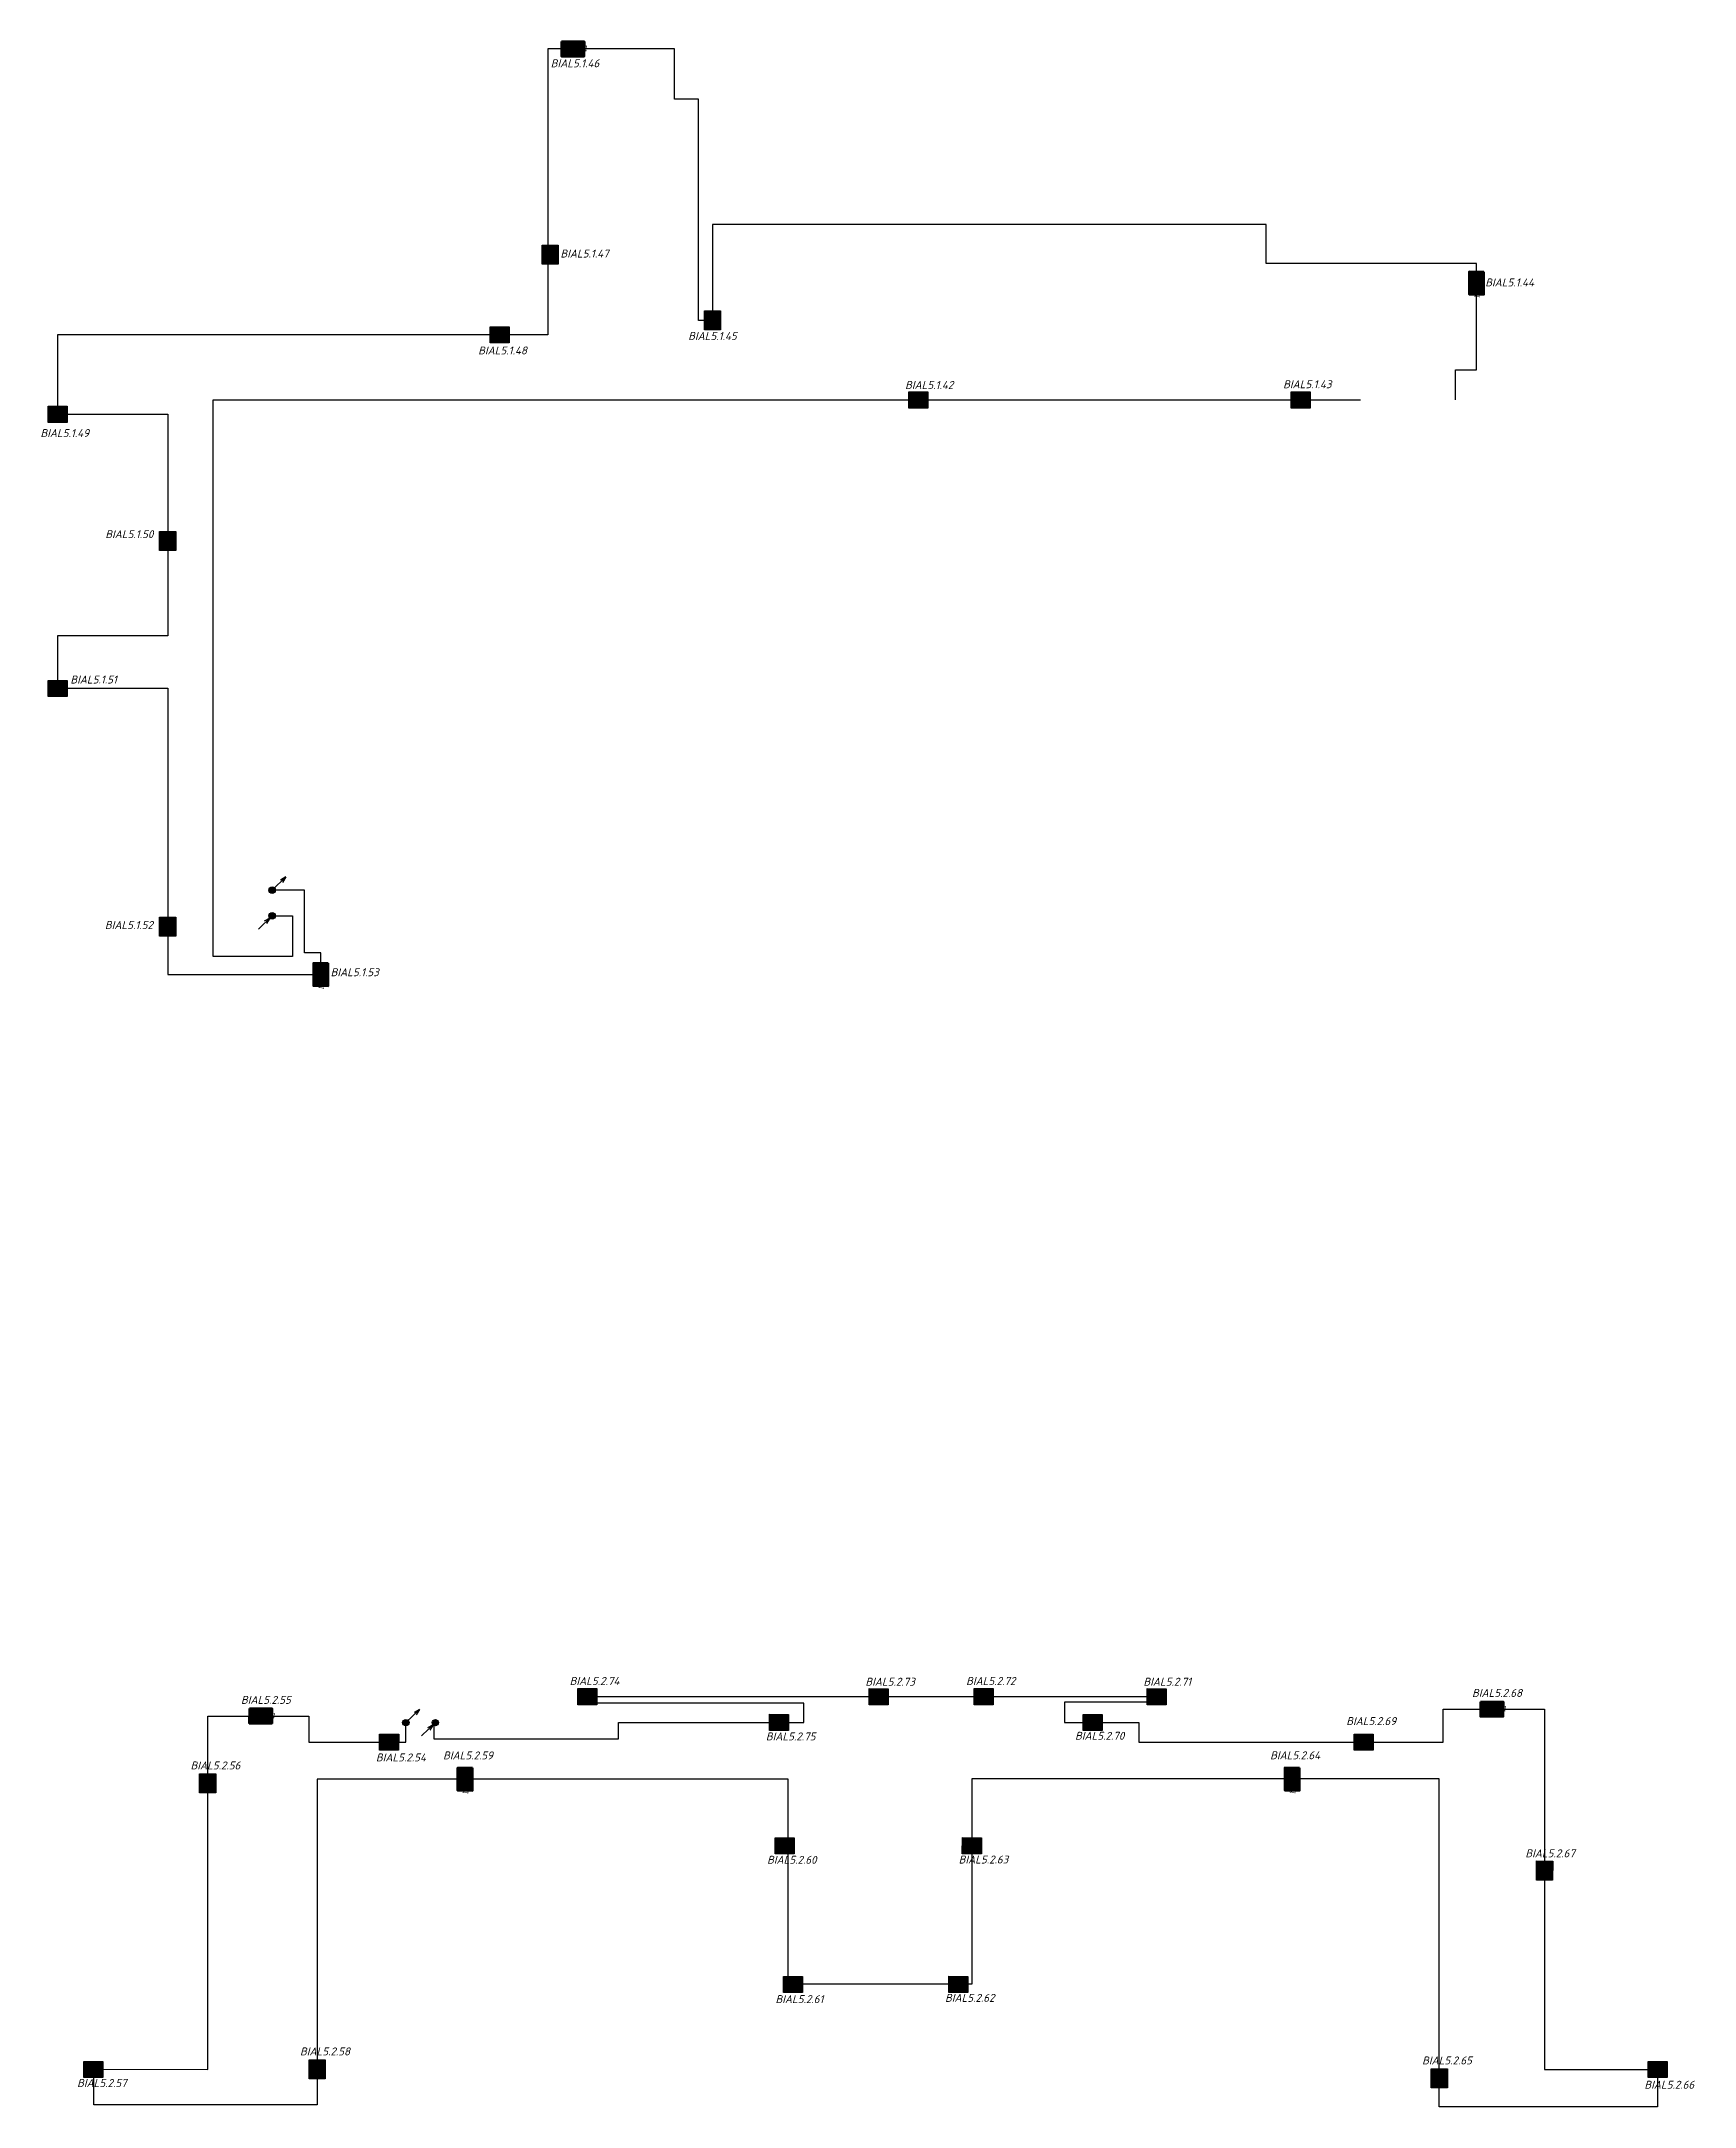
# Model space of a CAD drawing. Extents: x -36024 to 901374, y -269512 to -2349.
# Drawn here: x 580527 to 632401, y -267563 to -202761 of the extents above; entities that cross this region are included whole.
import ezdxf

# ---------------------------------------------------------------- set-up
doc = ezdxf.new("R2010")
doc.units = 0
doc.header["$LTSCALE"] = 100
doc.linetypes.add('ACAD_ISO02W100', pattern=[15, 12, -3])
for name, color, linetype, lineweight in [('00-Штамп', 7, 'Continuous', 0), ('cc_ПС', 6, 'пс  -V-V-V-V-V-V-V-', 30), ('Радио', 5, 'Continuous', 30)]:
    doc.layers.add(name, color=color, linetype=linetype, lineweight=lineweight)
doc.layers.add('_СОУЭ Оповещение_световое', color=1, linetype='Continuous')
doc.layers.add('ODG - Проводка', color=3, linetype='Continuous')
doc.styles.add('OlympDesign', font='isocpeui.ttf', dxfattribs={"height": 250})
doc.styles.get("Standard").update_dxf_attribs({"font": 'arial.ttf'})
doc.linetypes.add('пс  -V-V-V-V-V-V-V-', pattern='A,20,-0.2,["V",Standard,S=3,R=0,X=1,Y=-1.5],-5', length=25.2)

# ---------------------------------------------------------------- blocks, each defined once
blk = doc.blocks.new('*U120')
at = {"linetype": 'Continuous', "lineweight": 20, "true_color": 0xffffff}
h = blk.add_hatch(color=7, dxfattribs=at)
h.dxf.hatch_style = 1
h.paths.add_polyline_path([(200, -972), (200, 39), (-994, 39), (-994, -972)])
at = {"color": 1, "linetype": 'Continuous', "lineweight": 30}
blk.add_lwpolyline([(-992, 40), (202, 40), (202, -972), (-992, -972)], close=True, dxfattribs=at)
blk.add_lwpolyline([(124, -448, 0, 244, 0), (-364, -448, 0, 0, 0), (-890, -448, 0, 0, 0)], format="xyseb", dxfattribs=at)
at = {"style": 'OlympDesign'}
blk.add_attdef('НУМЕРАЦИЯ', (-1495, 611), '', height=500, dxfattribs=at)
at = {"color": 6, "lineweight": 20, "style": 'OlympDesign', "flags": 1}
for tag, p in [('ПОМЕЩЕНИЕ', (1645, -43)), ('ИД', (2550, -400))]:
    blk.add_attdef(tag, p, '', height=250, dxfattribs=at)
at = {"color": 2, "linetype": 'Continuous', "lineweight": 30, "style": 'OlympDesign', "width": 0.8, "flags": 1}
blk.add_attdef('ID', (2010, -411), '', height=250, dxfattribs=at)
blk = doc.blocks.new('*U121')
at = {"linetype": 'Continuous', "lineweight": 20, "true_color": 0xffffff}
h = blk.add_hatch(color=7, dxfattribs=at)
h.dxf.hatch_style = 1
h.paths.add_polyline_path([(-15, 709), (-15, -223), (1418, -210), (1418, 722)])
at = {"color": 1, "linetype": 'Continuous', "lineweight": 50}
blk.add_lwpolyline([(-15, 709), (1418, 722), (1418, -210), (-15, -223)], close=True, dxfattribs=at)
at = {"color": 1, "linetype": 'Continuous', "lineweight": 30, "insert": (100, 455), "char_height": 300, "attachment_point": 1, "style": 'OlympDesign'}
blk.add_mtext_dynamic_manual_height_columns('ВЫХОД', width=642.49, gutter_width=25, heights=[0], dxfattribs=at)
at = {"style": 'OlympDesign'}
blk.add_attdef('НУМЕРАЦИЯ', (-547, 1004), '', height=500, rotation=90, dxfattribs=at)
at = {"color": 6, "lineweight": 20, "style": 'OlympDesign', "flags": 1}
for tag, p in [('ПОМЕЩЕНИЕ', (1645, -43)), ('ИД', (2550, -400))]:
    blk.add_attdef(tag, p, '', height=250, dxfattribs=at)
blk = doc.blocks.new('*U122')
at = {"linetype": 'Continuous', "lineweight": 20, "true_color": 0xffffff}
h = blk.add_hatch(color=7, dxfattribs=at)
h.dxf.hatch_style = 1
h.paths.add_polyline_path([(200, -972), (200, 39), (-994, 39), (-994, -972)])
at = {"color": 1, "linetype": 'Continuous', "lineweight": 30}
blk.add_lwpolyline([(-992, 40), (202, 40), (202, -972), (-992, -972)], close=True, dxfattribs=at)
blk.add_lwpolyline([(124, -448, 0, 244, 0), (-364, -448, 0, 0, 0), (-890, -448, 0, 0, 0)], format="xyseb", dxfattribs=at)
at = {"style": 'OlympDesign'}
blk.add_attdef('НУМЕРАЦИЯ', (473, 611), '', height=500, dxfattribs=at)
at = {"color": 6, "lineweight": 20, "style": 'OlympDesign', "flags": 1}
for tag, p in [('ПОМЕЩЕНИЕ', (1645, -43)), ('ИД', (2550, -400))]:
    blk.add_attdef(tag, p, '', height=250, dxfattribs=at)
at = {"color": 2, "linetype": 'Continuous', "lineweight": 30, "style": 'OlympDesign', "width": 0.8, "flags": 1}
blk.add_attdef('ID', (2010, -411), '', height=250, dxfattribs=at)
blk = doc.blocks.new('*U123')
at = {"linetype": 'Continuous', "lineweight": 20, "true_color": 0xffffff}
h = blk.add_hatch(color=7, dxfattribs=at)
h.dxf.hatch_style = 1
h.paths.add_polyline_path([(196, -973), (201, 39), (-994, 43), (-998, -968)])
at = {"color": 1, "linetype": 'Continuous', "lineweight": 30}
blk.add_lwpolyline([(-994, 43), (201, 39), (196, -973), (-998, -968)], close=True, dxfattribs=at)
blk.add_lwpolyline([(-889, -440, 0, 244, 0), (-401, -442, 0, 0, 0), (125, -444, 0, 0, 0)], format="xyseb", dxfattribs=at)
at = {"color": 6, "lineweight": 20, "style": 'OlympDesign', "flags": 1}
for tag, p in [('ПОМЕЩЕНИЕ', (1643, -44)), ('ИД', (2549, -401))]:
    blk.add_attdef(tag, p, '', height=250, dxfattribs=at)
at = {"style": 'OlympDesign'}
blk.add_attdef('НУМЕРАЦИЯ', (-1228, -1671), '', height=500, dxfattribs=at)
at = {"color": 2, "linetype": 'Continuous', "lineweight": 30, "style": 'OlympDesign', "width": 0.8, "flags": 1}
blk.add_attdef('ID', (2008, -419), '', height=250, rotation=359.76857, dxfattribs=at)
blk = doc.blocks.new('*U124')
at = {"linetype": 'Continuous', "lineweight": 20, "true_color": 0xffffff}
h = blk.add_hatch(color=7, dxfattribs=at)
h.dxf.hatch_style = 1
h.paths.add_polyline_path([(-15, 709), (-15, -223), (1418, -210), (1418, 722)])
at = {"color": 1, "linetype": 'Continuous', "lineweight": 50}
blk.add_lwpolyline([(-15, 709), (1418, 722), (1418, -210), (-15, -223)], close=True, dxfattribs=at)
at = {"color": 1, "linetype": 'Continuous', "lineweight": 30, "insert": (100, 455), "char_height": 300, "attachment_point": 1, "style": 'OlympDesign'}
blk.add_mtext_dynamic_manual_height_columns('ВЫХОД', width=642.49, gutter_width=25, heights=[0], dxfattribs=at)
at = {"style": 'OlympDesign'}
blk.add_attdef('НУМЕРАЦИЯ', (-527, -1142), '', height=500, rotation=90, dxfattribs=at)
at = {"color": 6, "lineweight": 20, "style": 'OlympDesign', "flags": 1}
for tag, p in [('ПОМЕЩЕНИЕ', (1645, -43)), ('ИД', (2550, -400))]:
    blk.add_attdef(tag, p, '', height=250, dxfattribs=at)
blk = doc.blocks.new('*U130')
at = {"linetype": 'Continuous', "lineweight": 20, "true_color": 0xffffff}
h = blk.add_hatch(color=7, dxfattribs=at)
h.dxf.hatch_style = 1
h.paths.add_polyline_path([(200, -972), (200, 39), (-994, 39), (-994, -972)])
at = {"color": 1, "linetype": 'Continuous', "lineweight": 30}
blk.add_lwpolyline([(-992, 40), (202, 40), (202, -972), (-992, -972)], close=True, dxfattribs=at)
blk.add_lwpolyline([(124, -448, 0, 244, 0), (-364, -448, 0, 0, 0), (-890, -448, 0, 0, 0)], format="xyseb", dxfattribs=at)
at = {"color": 6, "lineweight": 20, "style": 'OlympDesign', "flags": 1}
for tag, p in [('ПОМЕЩЕНИЕ', (1645, -43)), ('ИД', (2550, -400))]:
    blk.add_attdef(tag, p, '', height=250, dxfattribs=at)
at = {"style": 'OlympDesign'}
blk.add_attdef('НУМЕРАЦИЯ', (-1408, -1565), '', height=500, dxfattribs=at)
at = {"color": 2, "linetype": 'Continuous', "lineweight": 30, "style": 'OlympDesign', "width": 0.8, "flags": 1}
blk.add_attdef('ID', (2010, -411), '', height=250, dxfattribs=at)
blk = doc.blocks.new('*U126')
at = {"linetype": 'Continuous', "lineweight": 20, "true_color": 0xffffff}
h = blk.add_hatch(color=7, dxfattribs=at)
h.dxf.hatch_style = 1
h.paths.add_polyline_path([(196, -973), (201, 39), (-994, 43), (-998, -968)])
at = {"color": 1, "linetype": 'Continuous', "lineweight": 30}
blk.add_lwpolyline([(-994, 43), (201, 39), (196, -973), (-998, -968)], close=True, dxfattribs=at)
blk.add_lwpolyline([(-889, -440, 0, 244, 0), (-401, -442, 0, 0, 0), (125, -444, 0, 0, 0)], format="xyseb", dxfattribs=at)
at = {"style": 'OlympDesign'}
blk.add_attdef('НУМЕРАЦИЯ', (-1228, 227), '', height=500, dxfattribs=at)
at = {"color": 6, "lineweight": 20, "style": 'OlympDesign', "flags": 1}
for tag, p in [('ПОМЕЩЕНИЕ', (1643, -44)), ('ИД', (2549, -401))]:
    blk.add_attdef(tag, p, '', height=250, dxfattribs=at)
at = {"color": 2, "linetype": 'Continuous', "lineweight": 30, "style": 'OlympDesign', "width": 0.8, "flags": 1}
blk.add_attdef('ID', (2008, -419), '', height=250, rotation=359.76857, dxfattribs=at)
blk = doc.blocks.new('*U127')
at = {"linetype": 'Continuous', "lineweight": 20, "true_color": 0xffffff}
h = blk.add_hatch(color=7, dxfattribs=at)
h.dxf.hatch_style = 1
h.paths.add_polyline_path([(200, -972), (200, 39), (-994, 39), (-994, -972)])
at = {"color": 1, "linetype": 'Continuous', "lineweight": 30}
blk.add_lwpolyline([(-992, 40), (202, 40), (202, -972), (-992, -972)], close=True, dxfattribs=at)
blk.add_lwpolyline([(124, -448, 0, 244, 0), (-364, -448, 0, 0, 0), (-890, -448, 0, 0, 0)], format="xyseb", dxfattribs=at)
at = {"style": 'OlympDesign'}
blk.add_attdef('НУМЕРАЦИЯ', (-1495, 272), '', height=500, dxfattribs=at)
at = {"color": 6, "lineweight": 20, "style": 'OlympDesign', "flags": 1}
for tag, p in [('ПОМЕЩЕНИЕ', (1645, -43)), ('ИД', (2550, -400))]:
    blk.add_attdef(tag, p, '', height=250, dxfattribs=at)
at = {"color": 2, "linetype": 'Continuous', "lineweight": 30, "style": 'OlympDesign', "width": 0.8, "flags": 1}
blk.add_attdef('ID', (2010, -411), '', height=250, dxfattribs=at)
blk = doc.blocks.new('*U128')
at = {"linetype": 'Continuous', "lineweight": 20, "true_color": 0xffffff}
h = blk.add_hatch(color=7, dxfattribs=at)
h.dxf.hatch_style = 1
h.paths.add_polyline_path([(196, -973), (201, 39), (-994, 43), (-998, -968)])
at = {"color": 1, "linetype": 'Continuous', "lineweight": 30}
blk.add_lwpolyline([(-994, 43), (201, 39), (196, -973), (-998, -968)], close=True, dxfattribs=at)
blk.add_lwpolyline([(-889, -440, 0, 244, 0), (-401, -442, 0, 0, 0), (125, -444, 0, 0, 0)], format="xyseb", dxfattribs=at)
at = {"color": 6, "lineweight": 20, "style": 'OlympDesign', "flags": 1}
for tag, p in [('ПОМЕЩЕНИЕ', (1643, -44)), ('ИД', (2549, -401))]:
    blk.add_attdef(tag, p, '', height=250, dxfattribs=at)
at = {"style": 'OlympDesign'}
blk.add_attdef('НУМЕРАЦИЯ', (-1228, -1595), '', height=500, dxfattribs=at)
at = {"color": 2, "linetype": 'Continuous', "lineweight": 30, "style": 'OlympDesign', "width": 0.8, "flags": 1}
blk.add_attdef('ID', (2008, -419), '', height=250, rotation=359.76857, dxfattribs=at)
blk = doc.blocks.new('*U129')
at = {"linetype": 'Continuous', "lineweight": 20, "true_color": 0xffffff}
h = blk.add_hatch(color=7, dxfattribs=at)
h.dxf.hatch_style = 1
h.paths.add_polyline_path([(200, -972), (200, 39), (-994, 39), (-994, -972)])
at = {"color": 1, "linetype": 'Continuous', "lineweight": 30}
blk.add_lwpolyline([(-992, 40), (202, 40), (202, -972), (-992, -972)], close=True, dxfattribs=at)
blk.add_lwpolyline([(124, -448, 0, 244, 0), (-364, -448, 0, 0, 0), (-890, -448, 0, 0, 0)], format="xyseb", dxfattribs=at)
at = {"color": 6, "lineweight": 20, "style": 'OlympDesign', "flags": 1}
for tag, p in [('ПОМЕЩЕНИЕ', (1645, -43)), ('ИД', (2550, -400))]:
    blk.add_attdef(tag, p, '', height=250, dxfattribs=at)
at = {"style": 'OlympDesign'}
blk.add_attdef('НУМЕРАЦИЯ', (-1495, -1557), '', height=500, dxfattribs=at)
at = {"color": 2, "linetype": 'Continuous', "lineweight": 30, "style": 'OlympDesign', "width": 0.8, "flags": 1}
blk.add_attdef('ID', (2010, -411), '', height=250, dxfattribs=at)
blk = doc.blocks.new('*U137')
at = {"linetype": 'Continuous', "lineweight": 20, "true_color": 0xffffff}
h = blk.add_hatch(color=7, dxfattribs=at)
h.dxf.hatch_style = 1
h.paths.add_polyline_path([(-15, 709), (-15, -223), (1418, -210), (1418, 722)])
at = {"color": 1, "linetype": 'Continuous', "lineweight": 50}
blk.add_lwpolyline([(-15, 709), (1418, 722), (1418, -210), (-15, -223)], close=True, dxfattribs=at)
at = {"color": 1, "linetype": 'Continuous', "lineweight": 30, "insert": (100, 455), "char_height": 300, "attachment_point": 1, "style": 'OlympDesign'}
blk.add_mtext_dynamic_manual_height_columns('ВЫХОД', width=642.49, gutter_width=25, heights=[0], dxfattribs=at)
at = {"style": 'OlympDesign'}
blk.add_attdef('НУМЕРАЦИЯ', (908, 798), '', height=500, rotation=90, dxfattribs=at)
at = {"color": 6, "lineweight": 20, "style": 'OlympDesign', "flags": 1}
for tag, p in [('ПОМЕЩЕНИЕ', (1645, -43)), ('ИД', (2550, -400))]:
    blk.add_attdef(tag, p, '', height=250, dxfattribs=at)
blk = doc.blocks.new('*U134')
at = {"linetype": 'Continuous', "lineweight": 20, "true_color": 0xffffff}
h = blk.add_hatch(color=7, dxfattribs=at)
h.dxf.hatch_style = 1
h.paths.add_polyline_path([(-15, 709), (-15, -223), (1418, -210), (1418, 722)])
at = {"color": 1, "linetype": 'Continuous', "lineweight": 50}
blk.add_lwpolyline([(-15, 709), (1418, 722), (1418, -210), (-15, -223)], close=True, dxfattribs=at)
at = {"color": 1, "linetype": 'Continuous', "lineweight": 30, "insert": (100, 455), "char_height": 300, "attachment_point": 1, "style": 'OlympDesign'}
blk.add_mtext_dynamic_manual_height_columns('ВЫХОД', width=642.49, gutter_width=25, heights=[0], dxfattribs=at)
at = {"style": 'OlympDesign'}
blk.add_attdef('НУМЕРАЦИЯ', (-683, -914), '', height=500, rotation=90, dxfattribs=at)
at = {"color": 6, "lineweight": 20, "style": 'OlympDesign', "flags": 1}
for tag, p in [('ПОМЕЩЕНИЕ', (1645, -43)), ('ИД', (2550, -400))]:
    blk.add_attdef(tag, p, '', height=250, dxfattribs=at)
blk = doc.blocks.new('*U200')
at = {"linetype": 'Continuous', "lineweight": 20, "true_color": 0xffffff}
h = blk.add_hatch(color=7, dxfattribs=at)
h.dxf.hatch_style = 1
h.paths.add_polyline_path([(-15, 709), (-15, -223), (1418, -210), (1418, 722)])
at = {"color": 1, "linetype": 'Continuous', "lineweight": 50}
blk.add_lwpolyline([(-15, 709), (1418, 722), (1418, -210), (-15, -223)], close=True, dxfattribs=at)
at = {"color": 1, "linetype": 'Continuous', "lineweight": 30, "insert": (100, 455), "char_height": 300, "attachment_point": 1, "style": 'OlympDesign'}
blk.add_mtext_dynamic_manual_height_columns('ВЫХОД', width=642.49, gutter_width=25, heights=[0], dxfattribs=at)
at = {"style": 'OlympDesign'}
blk.add_attdef('НУМЕРАЦИЯ', (802, 866), '', height=500, rotation=90, dxfattribs=at)
at = {"color": 6, "lineweight": 20, "style": 'OlympDesign', "flags": 1}
for tag, p in [('ПОМЕЩЕНИЕ', (1645, -43)), ('ИД', (2550, -400))]:
    blk.add_attdef(tag, p, '', height=250, dxfattribs=at)
blk = doc.blocks.new('*U202')
at = {"linetype": 'Continuous', "lineweight": 20, "true_color": 0xffffff}
h = blk.add_hatch(color=7, dxfattribs=at)
h.dxf.hatch_style = 1
h.paths.add_polyline_path([(200, -972), (200, 39), (-994, 39), (-994, -972)])
at = {"color": 1, "linetype": 'Continuous', "lineweight": 30}
blk.add_lwpolyline([(-992, 40), (202, 40), (202, -972), (-992, -972)], close=True, dxfattribs=at)
blk.add_lwpolyline([(124, -448, 0, 244, 0), (-364, -448, 0, 0, 0), (-890, -448, 0, 0, 0)], format="xyseb", dxfattribs=at)
at = {"style": 'OlympDesign'}
blk.add_attdef('НУМЕРАЦИЯ', (404, -158), '', height=500, dxfattribs=at)
at = {"color": 6, "lineweight": 20, "style": 'OlympDesign', "flags": 1}
for tag, p in [('ПОМЕЩЕНИЕ', (1645, -43)), ('ИД', (2550, -400))]:
    blk.add_attdef(tag, p, '', height=250, dxfattribs=at)
at = {"color": 2, "linetype": 'Continuous', "lineweight": 30, "style": 'OlympDesign', "width": 0.8, "flags": 1}
blk.add_attdef('ID', (2010, -411), '', height=250, dxfattribs=at)
blk = doc.blocks.new('*U204')
at = {"linetype": 'Continuous', "lineweight": 20, "true_color": 0xffffff}
h = blk.add_hatch(color=7, dxfattribs=at)
h.dxf.hatch_style = 1
h.paths.add_polyline_path([(200, -972), (200, 39), (-994, 39), (-994, -972)])
at = {"color": 1, "linetype": 'Continuous', "lineweight": 30}
blk.add_lwpolyline([(-992, 40), (202, 40), (202, -972), (-992, -972)], close=True, dxfattribs=at)
blk.add_lwpolyline([(124, -448, 0, 244, 0), (-364, -448, 0, 0, 0), (-890, -448, 0, 0, 0)], format="xyseb", dxfattribs=at)
at = {"color": 6, "lineweight": 20, "style": 'OlympDesign', "flags": 1}
for tag, p in [('ПОМЕЩЕНИЕ', (1645, -43)), ('ИД', (2550, -400))]:
    blk.add_attdef(tag, p, '', height=250, dxfattribs=at)
at = {"color": 2, "linetype": 'Continuous', "lineweight": 30, "style": 'OlympDesign', "width": 0.8, "flags": 1}
blk.add_attdef('ID', (2010, -411), '', height=250, dxfattribs=at)
at = {"style": 'OlympDesign'}
blk.add_attdef('НУМЕРАЦИЯ', (-1474, -1893), '', height=500, dxfattribs=at)
blk = doc.blocks.new('*U203')
at = {"linetype": 'Continuous', "lineweight": 20, "true_color": 0xffffff}
h = blk.add_hatch(color=7, dxfattribs=at)
h.dxf.hatch_style = 1
h.paths.add_polyline_path([(200, -972), (200, 39), (-994, 39), (-994, -972)])
at = {"color": 1, "linetype": 'Continuous', "lineweight": 30}
blk.add_lwpolyline([(-992, 40), (202, 40), (202, -972), (-992, -972)], close=True, dxfattribs=at)
blk.add_lwpolyline([(124, -448, 0, 244, 0), (-364, -448, 0, 0, 0), (-890, -448, 0, 0, 0)], format="xyseb", dxfattribs=at)
at = {"color": 6, "lineweight": 20, "style": 'OlympDesign', "flags": 1}
for tag, p in [('ПОМЕЩЕНИЕ', (1645, -43)), ('ИД', (2550, -400))]:
    blk.add_attdef(tag, p, '', height=250, dxfattribs=at)
at = {"color": 2, "linetype": 'Continuous', "lineweight": 30, "style": 'OlympDesign', "width": 0.8, "flags": 1}
blk.add_attdef('ID', (2010, -411), '', height=250, dxfattribs=at)
at = {"style": 'OlympDesign'}
blk.add_attdef('НУМЕРАЦИЯ', (-566, -4381), '', height=500, dxfattribs=at)
blk = doc.blocks.new('*U201')
at = {"linetype": 'Continuous', "lineweight": 20, "true_color": 0xffffff}
h = blk.add_hatch(color=7, dxfattribs=at)
h.dxf.hatch_style = 1
h.paths.add_polyline_path([(200, -972), (200, 39), (-994, 39), (-994, -972)])
at = {"color": 1, "linetype": 'Continuous', "lineweight": 30}
blk.add_lwpolyline([(-992, 40), (202, 40), (202, -972), (-992, -972)], close=True, dxfattribs=at)
blk.add_lwpolyline([(124, -448, 0, 244, 0), (-364, -448, 0, 0, 0), (-890, -448, 0, 0, 0)], format="xyseb", dxfattribs=at)
at = {"color": 6, "lineweight": 20, "style": 'OlympDesign', "flags": 1}
for tag, p in [('ПОМЕЩЕНИЕ', (1645, -43)), ('ИД', (2550, -400))]:
    blk.add_attdef(tag, p, '', height=250, dxfattribs=at)
at = {"color": 2, "linetype": 'Continuous', "lineweight": 30, "style": 'OlympDesign', "width": 0.8, "flags": 1}
blk.add_attdef('ID', (2010, -411), '', height=250, dxfattribs=at)
at = {"style": 'OlympDesign'}
blk.add_attdef('НУМЕРАЦИЯ', (-243, -4406), '', height=500, dxfattribs=at)
blk = doc.blocks.new('*U206')
at = {"linetype": 'Continuous', "lineweight": 20, "true_color": 0xffffff}
h = blk.add_hatch(color=7, dxfattribs=at)
h.dxf.hatch_style = 1
h.paths.add_polyline_path([(200, -972), (200, 39), (-994, 39), (-994, -972)])
at = {"color": 1, "linetype": 'Continuous', "lineweight": 30}
blk.add_lwpolyline([(-992, 40), (202, 40), (202, -972), (-992, -972)], close=True, dxfattribs=at)
blk.add_lwpolyline([(124, -448, 0, 244, 0), (-364, -448, 0, 0, 0), (-890, -448, 0, 0, 0)], format="xyseb", dxfattribs=at)
at = {"color": 6, "lineweight": 20, "style": 'OlympDesign', "flags": 1}
for tag, p in [('ПОМЕЩЕНИЕ', (1645, -43)), ('ИД', (2550, -400))]:
    blk.add_attdef(tag, p, '', height=250, dxfattribs=at)
at = {"style": 'OlympDesign'}
blk.add_attdef('НУМЕРАЦИЯ', (-569, -1109), '', height=500, dxfattribs=at)
at = {"color": 2, "linetype": 'Continuous', "lineweight": 30, "style": 'OlympDesign', "width": 0.8, "flags": 1}
blk.add_attdef('ID', (2010, -411), '', height=250, dxfattribs=at)
blk = doc.blocks.new('*U207')
at = {"linetype": 'Continuous', "lineweight": 20, "true_color": 0xffffff}
h = blk.add_hatch(color=7, dxfattribs=at)
h.dxf.hatch_style = 1
h.paths.add_polyline_path([(200, -972), (200, 39), (-994, 39), (-994, -972)])
at = {"color": 1, "linetype": 'Continuous', "lineweight": 30}
blk.add_lwpolyline([(-992, 40), (202, 40), (202, -972), (-992, -972)], close=True, dxfattribs=at)
blk.add_lwpolyline([(124, -448, 0, 244, 0), (-364, -448, 0, 0, 0), (-890, -448, 0, 0, 0)], format="xyseb", dxfattribs=at)
at = {"style": 'OlympDesign'}
blk.add_attdef('НУМЕРАЦИЯ', (-1622, 1062), '', height=500, dxfattribs=at)
at = {"color": 6, "lineweight": 20, "style": 'OlympDesign', "flags": 1}
for tag, p in [('ПОМЕЩЕНИЕ', (1645, -43)), ('ИД', (2550, -400))]:
    blk.add_attdef(tag, p, '', height=250, dxfattribs=at)
at = {"color": 2, "linetype": 'Continuous', "lineweight": 30, "style": 'OlympDesign', "width": 0.8, "flags": 1}
blk.add_attdef('ID', (2010, -411), '', height=250, dxfattribs=at)
blk = doc.blocks.new('*U205')
at = {"linetype": 'Continuous', "lineweight": 20, "true_color": 0xffffff}
h = blk.add_hatch(color=7, dxfattribs=at)
h.dxf.hatch_style = 1
h.paths.add_polyline_path([(200, -972), (200, 39), (-994, 39), (-994, -972)])
at = {"color": 1, "linetype": 'Continuous', "lineweight": 30}
blk.add_lwpolyline([(-992, 40), (202, 40), (202, -972), (-992, -972)], close=True, dxfattribs=at)
blk.add_lwpolyline([(124, -448, 0, 244, 0), (-364, -448, 0, 0, 0), (-890, -448, 0, 0, 0)], format="xyseb", dxfattribs=at)
at = {"color": 6, "lineweight": 20, "style": 'OlympDesign', "flags": 1}
for tag, p in [('ПОМЕЩЕНИЕ', (1645, -43)), ('ИД', (2550, -400))]:
    blk.add_attdef(tag, p, '', height=250, dxfattribs=at)
at = {"style": 'OlympDesign'}
blk.add_attdef('НУМЕРАЦИЯ', (-1751, -1698), '', height=500, dxfattribs=at)
at = {"color": 2, "linetype": 'Continuous', "lineweight": 30, "style": 'OlympDesign', "width": 0.8, "flags": 1}
blk.add_attdef('ID', (2010, -411), '', height=250, dxfattribs=at)
blk = doc.blocks.new('*U90')
at = {"layer": 'ODG - Проводка'}
h = blk.add_hatch(color=0, dxfattribs=at)
edge = h.paths.add_edge_path()
edge.add_arc((0, 0), 50, 0, 360)
at = {"layer": 'ODG - Проводка', "color": 0}
for points in [[(0, 0), (212, 212)], [(35, 35), (85, 122)], [(35, 35), (122, 85)]]:
    blk.add_lwpolyline(points, dxfattribs=at)
blk.add_circle((0, 0), 50, dxfattribs=at)
blk = doc.blocks.new('*U153')
at = {"linetype": 'Continuous', "lineweight": 20, "true_color": 0xffffff}
h = blk.add_hatch(color=7, dxfattribs=at)
h.dxf.hatch_style = 1
h.paths.add_polyline_path([(200, -972), (200, 39), (-994, 39), (-994, -972)])
at = {"color": 1, "linetype": 'Continuous', "lineweight": 30}
blk.add_lwpolyline([(-992, 40), (202, 40), (202, -972), (-992, -972)], close=True, dxfattribs=at)
blk.add_lwpolyline([(124, -448, 0, 244, 0), (-364, -448, 0, 0, 0), (-890, -448, 0, 0, 0)], format="xyseb", dxfattribs=at)
at = {"color": 6, "lineweight": 20, "style": 'OlympDesign', "flags": 1}
for tag, p in [('ПОМЕЩЕНИЕ', (1645, -43)), ('ИД', (2550, -400))]:
    blk.add_attdef(tag, p, '', height=250, dxfattribs=at)
at = {"style": 'OlympDesign'}
blk.add_attdef('НУМЕРАЦИЯ', (-1495, -1640), '', height=500, dxfattribs=at)
at = {"color": 2, "linetype": 'Continuous', "lineweight": 30, "style": 'OlympDesign', "width": 0.8, "flags": 1}
blk.add_attdef('ID', (2010, -411), '', height=250, dxfattribs=at)
blk = doc.blocks.new('*U152')
at = {"linetype": 'Continuous', "lineweight": 20, "true_color": 0xffffff}
h = blk.add_hatch(color=7, dxfattribs=at)
h.dxf.hatch_style = 1
h.paths.add_polyline_path([(196, -973), (201, 39), (-994, 43), (-998, -968)])
at = {"color": 1, "linetype": 'Continuous', "lineweight": 30}
blk.add_lwpolyline([(-994, 43), (201, 39), (196, -973), (-998, -968)], close=True, dxfattribs=at)
blk.add_lwpolyline([(-889, -440, 0, 244, 0), (-401, -442, 0, 0, 0), (125, -444, 0, 0, 0)], format="xyseb", dxfattribs=at)
at = {"color": 6, "lineweight": 20, "style": 'OlympDesign', "flags": 1}
for tag, p in [('ПОМЕЩЕНИЕ', (1643, -44)), ('ИД', (2549, -401))]:
    blk.add_attdef(tag, p, '', height=250, dxfattribs=at)
at = {"style": 'OlympDesign'}
blk.add_attdef('НУМЕРАЦИЯ', (-1228, -1559), '', height=500, dxfattribs=at)
at = {"color": 2, "linetype": 'Continuous', "lineweight": 30, "style": 'OlympDesign', "width": 0.8, "flags": 1}
blk.add_attdef('ID', (2008, -419), '', height=250, rotation=359.76857, dxfattribs=at)
blk = doc.blocks.new('*U155')
at = {"linetype": 'Continuous', "lineweight": 20, "true_color": 0xffffff}
h = blk.add_hatch(color=7, dxfattribs=at)
h.dxf.hatch_style = 1
h.paths.add_polyline_path([(196, -973), (201, 39), (-994, 43), (-998, -968)])
at = {"color": 1, "linetype": 'Continuous', "lineweight": 30}
blk.add_lwpolyline([(-994, 43), (201, 39), (196, -973), (-998, -968)], close=True, dxfattribs=at)
blk.add_lwpolyline([(-889, -440, 0, 244, 0), (-401, -442, 0, 0, 0), (125, -444, 0, 0, 0)], format="xyseb", dxfattribs=at)
at = {"color": 6, "lineweight": 20, "style": 'OlympDesign', "flags": 1}
for tag, p in [('ПОМЕЩЕНИЕ', (1643, -44)), ('ИД', (2549, -401))]:
    blk.add_attdef(tag, p, '', height=250, dxfattribs=at)
at = {"style": 'OlympDesign'}
blk.add_attdef('НУМЕРАЦИЯ', (-1228, -1580), '', height=500, dxfattribs=at)
at = {"color": 2, "linetype": 'Continuous', "lineweight": 30, "style": 'OlympDesign', "width": 0.8, "flags": 1}
blk.add_attdef('ID', (2008, -419), '', height=250, rotation=359.76857, dxfattribs=at)
blk = doc.blocks.new('*U154')
at = {"linetype": 'Continuous', "lineweight": 20, "true_color": 0xffffff}
h = blk.add_hatch(color=7, dxfattribs=at)
h.dxf.hatch_style = 1
h.paths.add_polyline_path([(200, -972), (200, 39), (-994, 39), (-994, -972)])
at = {"color": 1, "linetype": 'Continuous', "lineweight": 30}
blk.add_lwpolyline([(-992, 40), (202, 40), (202, -972), (-992, -972)], close=True, dxfattribs=at)
blk.add_lwpolyline([(124, -448, 0, 244, 0), (-364, -448, 0, 0, 0), (-890, -448, 0, 0, 0)], format="xyseb", dxfattribs=at)
at = {"color": 6, "lineweight": 20, "style": 'OlympDesign', "flags": 1}
for tag, p in [('ПОМЕЩЕНИЕ', (1645, -43)), ('ИД', (2550, -400))]:
    blk.add_attdef(tag, p, '', height=250, dxfattribs=at)
at = {"style": 'OlympDesign'}
blk.add_attdef('НУМЕРАЦИЯ', (-1495, -1597), '', height=500, dxfattribs=at)
at = {"color": 2, "linetype": 'Continuous', "lineweight": 30, "style": 'OlympDesign', "width": 0.8, "flags": 1}
blk.add_attdef('ID', (2010, -411), '', height=250, dxfattribs=at)
blk = doc.blocks.new('*U88')
at = {"layer": 'ODG - Проводка'}
h = blk.add_hatch(color=0, dxfattribs=at)
edge = h.paths.add_edge_path()
edge.add_arc((0, 0), 50, 0, 360)
at = {"layer": 'ODG - Проводка', "color": 0}
for points in [[(-212, -212), (0, 0)], [(-212, -212), (-162, -126)], [(-212, -212), (-126, -162)]]:
    blk.add_lwpolyline(points, dxfattribs=at)
blk.add_circle((0, 0), 50, dxfattribs=at)

msp = doc.modelspace()

# ---------------------------------------------------------------- linework, layer by layer
at = {"layer": 'cc_ПС', "color": 1, "linetype": 'ACAD_ISO02W100', "lineweight": 30, "ltscale": 30}
for points in [[(587769.1, -230199.2), (588406.1, -230199.2), (588406.1, -231480.5), (585918.8, -231480.5), (585918.8, -214015), (624900.7, -214015), (624900.7, -213070.4), (625556.1, -213070.4), (625556.1, -209727.8), (618957.5, -209727.8), (618957.5, -208504.6), (601586.4, -208504.6), (601586.4, -211517.9), (601142.9, -211517.9), (601142.9, -204580.3), (600396.8, -204580.3), (600396.8, -203001), (596421.9, -203001), (596421.9, -211970.8), (581039.3, -211970.8), (581039.3, -214455.9), (584492.1, -214455.9), (584492.1, -221410.8), (581039.3, -221410.8), (581039.3, -223055.9), (584492.1, -223055.9), (584492.1, -232038.6), (589296.1, -232038.6), (589296.1, -231364.4), (588780.6, -231364.4), (588780.6, -229394.3), (587769.1, -229394.3)], [(592844.4, -255512.4), (592844.4, -256024.7), (598637.9, -256024.7), (598637.9, -255507), (604451.3, -255507), (604451.3, -254898.3), (597653.6, -254898.3), (597653.6, -254689.3), (615650.1, -254689.3), (615650.1, -254865.8), (612632.1, -254865.8), (612632.1, -255505.8), (614962.6, -255505.8), (614962.6, -256127), (624510.4, -256127), (624510.4, -255089.4), (627692.6, -255089.4), (627692.6, -266394.5), (631237.3, -266394.5), (631237.3, -267562.8), (624387.2, -267562.8), (624387.2, -257281.1), (609721.2, -257281.1), (609721.2, -263716.7), (603957.1, -263716.7), (603957.1, -257289.7), (589181.4, -257289.7), (589181.4, -267508.2), (582172.3, -267508.2), (582172.3, -266386.7), (585747.2, -266395.8), (585747.2, -255306.1), (588919, -255306.1), (588919, -256128.2), (591963.3, -256128.2), (591963.3, -255512.4)]]:
    msp.add_lwpolyline(points, dxfattribs=at)

# ---------------------------------------------------------------- block references
at = {"layer": '_СОУЭ Оповещение_световое', "color": 4}
ref = msp.add_blockref('*U134', (596855.2, -203122.6), dxfattribs=dict(at, xscale=0.4999999999999985, yscale=0.4999999999999985, zscale=0.4999999999999985, rotation=359.4723474880294))
ref.add_attrib('НУМЕРАЦИЯ', 'BIAL5.1.46', (596509.4, -203576.2), dxfattribs={"layer": '00-Штамп', "color": 7, "height": 250, "style": 'OlympDesign'})
ref = msp.add_blockref('*U206', (596259.2, -209261.6), dxfattribs=dict(at, xscale=0.5, yscale=0.5, zscale=0.5, rotation=90))
ref.add_attrib('НУМЕРАЦИЯ', 'BIAL5.1.47', (596813.8, -209546.3), dxfattribs={"layer": '00-Штамп', "color": 7, "height": 250, "style": 'OlympDesign'})
ref = msp.add_blockref('*U137', (625434.6, -209993.8), dxfattribs=dict(at, xscale=0.4999999999999983, yscale=0.4999999999999983, zscale=0.4999999999999983, rotation=269.4723474880294))
ref.add_attrib('НУМЕРАЦИЯ', 'BIAL5.1.44', (625829.6, -210451.7), dxfattribs={"layer": '00-Штамп', "color": 7, "height": 250, "style": 'OlympDesign'})
ref = msp.add_blockref('*U207', (601353.4, -211320.5), dxfattribs=dict(at, xscale=0.5, yscale=0.5, zscale=0.5, rotation=90))
ref.add_attrib('НУМЕРАЦИЯ', 'BIAL5.1.45', (600822.2, -212131.7), dxfattribs={"layer": '00-Штамп', "color": 7, "height": 250, "style": 'OlympDesign'})
ref = msp.add_blockref('*U205', (595108.6, -211737.8), dxfattribs=dict(at, xscale=0.5, yscale=0.5, zscale=0.5))
ref.add_attrib('НУМЕРАЦИЯ', 'BIAL5.1.48', (594233.2, -212586.8), dxfattribs={"layer": '00-Штамп', "color": 7, "height": 250, "style": 'OlympDesign'})
ref = msp.add_blockref('*U126', (608242.2, -213782.6), dxfattribs=dict(at, xscale=0.5, yscale=0.5, zscale=0.5))
ref.add_attrib('НУМЕРАЦИЯ', 'BIAL5.1.42', (607628, -213669.2), dxfattribs={"layer": '00-Штамп', "color": 7, "height": 250, "style": 'OlympDesign'})
ref = msp.add_blockref('*U127', (620236.6, -213782.1), dxfattribs=dict(at, xscale=0.5, yscale=0.5, zscale=0.5))
ref.add_attrib('НУМЕРАЦИЯ', 'BIAL5.1.43', (619489.1, -213646.2), dxfattribs={"layer": '00-Штамп', "color": 7, "height": 250, "style": 'OlympDesign'})
ref = msp.add_blockref('*U204', (581236.6, -214232.1), dxfattribs=dict(at, xscale=0.5, yscale=0.5, zscale=0.5))
ref.add_attrib('НУМЕРАЦИЯ', 'BIAL5.1.49', (580499.8, -215178.7), dxfattribs={"layer": '00-Штамп', "color": 7, "height": 250, "style": 'OlympDesign'})
ref = msp.add_blockref('*U203', (584725.1, -218632.3), dxfattribs=dict(at, xscale=0.5, yscale=0.5, zscale=0.5, rotation=270))
ref.add_attrib('НУМЕРАЦИЯ', 'BIAL5.1.50', (582534.6, -218349.4), dxfattribs={"layer": '00-Штамп', "color": 7, "height": 250, "style": 'OlympDesign'})
ref = msp.add_blockref('*U202', (581236.6, -222832.1), dxfattribs=dict(at, xscale=0.5, yscale=0.5, zscale=0.5))
ref.add_attrib('НУМЕРАЦИЯ', 'BIAL5.1.51', (581438.8, -222910.9), dxfattribs={"layer": '00-Штамп', "color": 7, "height": 250, "style": 'OlympDesign'})
ref = msp.add_blockref('*U201', (584725.1, -230734.6), dxfattribs=dict(at, xscale=0.5, yscale=0.5, zscale=0.5, rotation=270))
ref.add_attrib('НУМЕРАЦИЯ', 'BIAL5.1.52', (582522.1, -230612.9), dxfattribs={"layer": '00-Штамп', "color": 7, "height": 250, "style": 'OlympDesign'})
ref = msp.add_blockref('*U200', (589174.6, -231688.8), dxfattribs=dict(at, xscale=0.4999999999999982, yscale=0.4999999999999982, zscale=0.4999999999999982, rotation=269.4723474880294))
ref.add_attrib('НУМЕРАЦИЯ', 'BIAL5.1.53', (589603.8, -232094), dxfattribs={"layer": '00-Штамп', "color": 7, "height": 250, "style": 'OlympDesign'})
ref = msp.add_blockref('*U127', (597851, -254467.1), dxfattribs=dict(at, xscale=0.5, yscale=0.5, zscale=0.5))
ref.add_attrib('НУМЕРАЦИЯ', 'BIAL5.2.74', (597103.4, -254331.2), dxfattribs={"layer": '00-Штамп', "color": 7, "height": 250, "style": 'OlympDesign'})
ref = msp.add_blockref('*U126', (606996.6, -254467.6), dxfattribs=dict(at, xscale=0.5, yscale=0.5, zscale=0.5))
ref.add_attrib('НУМЕРАЦИЯ', 'BIAL5.2.73', (606382.4, -254354.2), dxfattribs={"layer": '00-Штамп', "color": 7, "height": 250, "style": 'OlympDesign'})
ref = msp.add_blockref('*U127', (610290.2, -254467.1), dxfattribs=dict(at, xscale=0.5, yscale=0.5, zscale=0.5))
ref.add_attrib('НУМЕРАЦИЯ', 'BIAL5.2.72', (609542.7, -254331.2), dxfattribs={"layer": '00-Штамп', "color": 7, "height": 250, "style": 'OlympDesign'})
ref = msp.add_blockref('*U126', (615719.2, -254467.6), dxfattribs=dict(at, xscale=0.5, yscale=0.5, zscale=0.5))
ref.add_attrib('НУМЕРАЦИЯ', 'BIAL5.2.71', (615105.1, -254354.2), dxfattribs={"layer": '00-Штамп', "color": 7, "height": 250, "style": 'OlympDesign'})
ref = msp.add_blockref('*U121', (625685.3, -255210.9), dxfattribs=dict(at, xscale=0.4999999999999998, yscale=0.4999999999999998, zscale=0.4999999999999998, rotation=359.4723474880294))
ref.add_attrib('НУМЕРАЦИЯ', 'BIAL5.2.68', (625416.6, -254706.5), dxfattribs={"layer": '00-Штамп', "color": 7, "height": 250, "style": 'OlympDesign'})
ref = msp.add_blockref('*U121', (587060.2, -255427.6), dxfattribs=dict(at, xscale=0.4999999999999997, yscale=0.4999999999999997, zscale=0.4999999999999997, rotation=359.4723474880294))
ref.add_attrib('НУМЕРАЦИЯ', 'BIAL5.2.55', (586791.5, -254923.2), dxfattribs={"layer": '00-Штамп', "color": 7, "height": 250, "style": 'OlympDesign'})
ref = msp.add_blockref('*U128', (603873.5, -255273.4), dxfattribs=dict(at, xscale=0.5, yscale=0.5, zscale=0.5))
ref.add_attrib('НУМЕРАЦИЯ', 'BIAL5.2.75', (603259.3, -256070.6), dxfattribs={"layer": '00-Штамп', "color": 7, "height": 250, "style": 'OlympDesign'})
ref = msp.add_blockref('*U129', (613707.3, -255272.8), dxfattribs=dict(at, xscale=0.5, yscale=0.5, zscale=0.5))
ref.add_attrib('НУМЕРАЦИЯ', 'BIAL5.2.70', (612959.8, -256051.2), dxfattribs={"layer": '00-Штамп', "color": 7, "height": 250, "style": 'OlympDesign'})
ref = msp.add_blockref('*U123', (591639.2, -255894.6), dxfattribs=dict(at, xscale=0.5, yscale=0.5, zscale=0.5))
ref.add_attrib('НУМЕРАЦИЯ', 'BIAL5.2.54', (591025, -256730.1), dxfattribs={"layer": '00-Штамп', "color": 7, "height": 250, "style": 'OlympDesign'})
ref = msp.add_blockref('*U120', (622216.7, -255894), dxfattribs=dict(at, xscale=0.5, yscale=0.5, zscale=0.5))
ref.add_attrib('НУМЕРАЦИЯ', 'BIAL5.2.69', (621469.2, -255588.7), dxfattribs={"layer": '00-Штамп', "color": 7, "height": 250, "style": 'OlympDesign'})
ref = msp.add_blockref('*U124', (593701, -256935.6), dxfattribs=dict(at, xscale=0.4999999999999995, yscale=0.4999999999999995, zscale=0.4999999999999995, rotation=269.4723474880294))
ref.add_attrib('НУМЕРАЦИЯ', 'BIAL5.2.59', (593132.5, -256666.9), dxfattribs={"layer": '00-Штамп', "color": 7, "height": 250, "style": 'OlympDesign'})
ref = msp.add_blockref('*U124', (619649.6, -256931.3), dxfattribs=dict(at, xscale=0.4999999999999996, yscale=0.4999999999999996, zscale=0.4999999999999996, rotation=269.4723474880294))
ref.add_attrib('НУМЕРАЦИЯ', 'BIAL5.2.64', (619081.2, -256662.6), dxfattribs={"layer": '00-Штамп', "color": 7, "height": 250, "style": 'OlympDesign'})
ref = msp.add_blockref('*U122', (585514.3, -257217.9), dxfattribs=dict(at, xscale=0.5, yscale=0.5, zscale=0.5, rotation=90))
ref.add_attrib('НУМЕРАЦИЯ', 'BIAL5.2.56', (585208.9, -256981.5), dxfattribs={"layer": '00-Штамп', "color": 7, "height": 250, "style": 'OlympDesign'})
ref = msp.add_blockref('*U154', (604045.4, -259142.8), dxfattribs=dict(at, xscale=0.5, yscale=0.5, zscale=0.5))
ref.add_attrib('НУМЕРАЦИЯ', 'BIAL5.2.60', (603297.8, -259941.5), dxfattribs={"layer": '00-Штамп', "color": 7, "height": 250, "style": 'OlympDesign'})
ref = msp.add_blockref('*U155', (609922, -259143.3), dxfattribs=dict(at, xscale=0.5, yscale=0.5, zscale=0.5))
ref.add_attrib('НУМЕРАЦИЯ', 'BIAL5.2.63', (609307.8, -259933.3), dxfattribs={"layer": '00-Штамп', "color": 7, "height": 250, "style": 'OlympDesign'})
ref = msp.add_blockref('*U123', (627923.8, -260352.4), dxfattribs=dict(at, xscale=0.5, yscale=0.5, zscale=0.5, rotation=270))
ref.add_attrib('НУМЕРАЦИЯ', 'BIAL5.2.67', (627088.3, -259738.3), dxfattribs={"layer": '00-Штамп', "color": 7, "height": 250, "style": 'OlympDesign'})
ref = msp.add_blockref('*U153', (604308.4, -263492.8), dxfattribs=dict(at, xscale=0.5, yscale=0.5, zscale=0.5))
ref.add_attrib('НУМЕРАЦИЯ', 'BIAL5.2.61', (603560.9, -264313), dxfattribs={"layer": '00-Штамп', "color": 7, "height": 250, "style": 'OlympDesign'})
ref = msp.add_blockref('*U152', (609495.1, -263493.4), dxfattribs=dict(at, xscale=0.5, yscale=0.5, zscale=0.5))
ref.add_attrib('НУМЕРАЦИЯ', 'BIAL5.2.62', (608881, -264272.9), dxfattribs={"layer": '00-Штамп', "color": 7, "height": 250, "style": 'OlympDesign'})
ref = msp.add_blockref('*U130', (582354.2, -266162.8), dxfattribs=dict(at, xscale=0.5, yscale=0.5, zscale=0.5))
ref.add_attrib('НУМЕРАЦИЯ', 'BIAL5.2.57', (581650.3, -266945.3), dxfattribs={"layer": '00-Штамп', "color": 7, "height": 250, "style": 'OlympDesign'})
ref = msp.add_blockref('*U122', (588948.5, -266190), dxfattribs=dict(at, xscale=0.5, yscale=0.5, zscale=0.5, rotation=90))
ref.add_attrib('НУМЕРАЦИЯ', 'BIAL5.2.58', (588643.2, -265953.6), dxfattribs={"layer": '00-Штамп', "color": 7, "height": 250, "style": 'OlympDesign'})
ref = msp.add_blockref('*U122', (624154.3, -266473.2), dxfattribs=dict(at, xscale=0.5, yscale=0.5, zscale=0.5, rotation=90))
ref.add_attrib('НУМЕРАЦИЯ', 'BIAL5.2.65', (623848.9, -266236.8), dxfattribs={"layer": '00-Штамп', "color": 7, "height": 250, "style": 'OlympDesign'})
ref = msp.add_blockref('*U123', (631437.5, -266163.4), dxfattribs=dict(at, xscale=0.5, yscale=0.5, zscale=0.5))
ref.add_attrib('НУМЕРАЦИЯ', 'BIAL5.2.66', (630823.4, -266998.9), dxfattribs={"layer": '00-Штамп', "color": 7, "height": 250, "style": 'OlympDesign'})
at = {"layer": 'Радио', "xscale": 2, "yscale": 2, "zscale": 2, "rotation": 178.7329526101915}
for name, p in [('*U88', (587769.1, -229394.3)), ('*U90', (587769.1, -230199.2)), ('*U88', (591963.3, -255512.4)), ('*U90', (592890.5, -255512.4))]:
    msp.add_blockref(name, p, dxfattribs=at)

doc.saveas('drawing.dxf')
